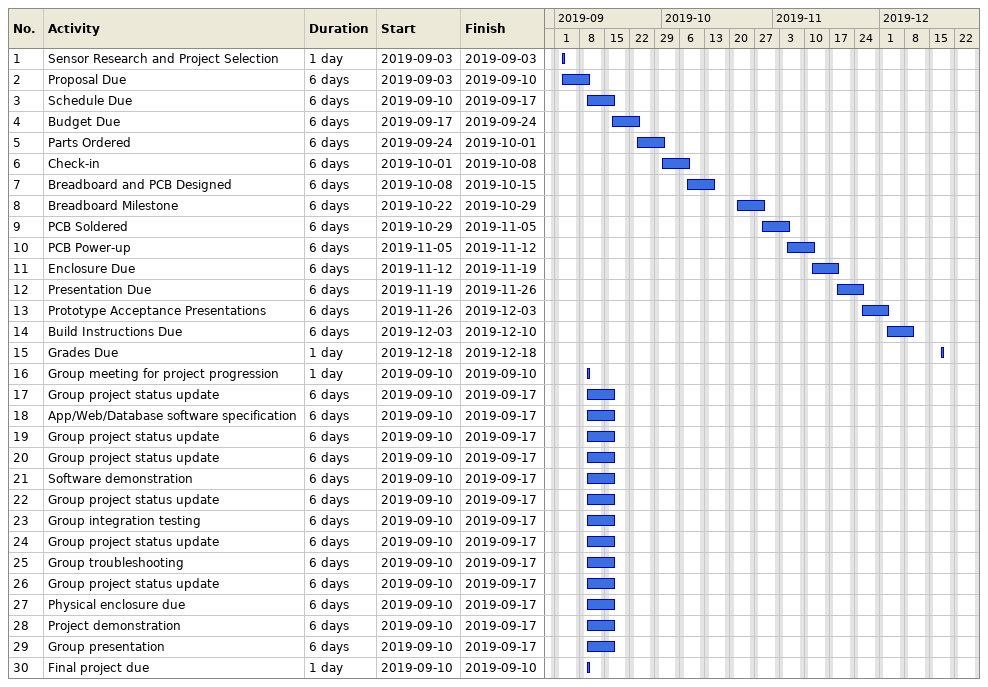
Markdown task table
| ID | Task | Duration | Start | Finish |
|---|---|---|---|---|
| 1 | Sensor Research and Project Selection | 1d | 2019-09-03 | 2019-09-03 |
| 2 | Proposal Due | 6d | 2019-09-03 | 2019-09-10 |
| 3 | Schedule Due | 6d | 2019-09-10 | 2019-09-17 |
| 4 | Budget Due | 6d | 2019-09-17 | 2019-09-24 |
| 5 | Parts Ordered | 6d | 2019-09-24 | 2019-10-01 |
| 6 | Check-in | 6d | 2019-10-01 | 2019-10-08 |
| 7 | Breadboard and PCB Designed | 6d | 2019-10-08 | 2019-10-15 |
| 8 | Breadboard Milestone | 6d | 2019-10-22 | 2019-10-29 |
| 9 | PCB Soldered | 6d | 2019-10-29 | 2019-11-05 |
| 10 | PCB Power-up | 6d | 2019-11-05 | 2019-11-12 |
| 11 | Enclosure Due | 6d | 2019-11-12 | 2019-11-19 |
| 12 | Presentation Due | 6d | 2019-11-19 | 2019-11-26 |
| 13 | Prototype Acceptance Presentations | 6d | 2019-11-26 | 2019-12-03 |
| 14 | Build Instructions Due | 6d | 2019-12-03 | 2019-12-10 |
| 15 | Grades Due | 1d | 2019-12-18 | 2019-12-18 |
| 16 | Group meeting for project progression | 1d | 2019-09-10 | 2019-09-10 |
| 17 | Group project status update | 6d | 2019-09-10 | 2019-09-17 |
| 18 | App/Web/Database software specification | 6d | 2019-09-10 | 2019-09-17 |
| 19 | Group project status update | 6d | 2019-09-10 | 2019-09-17 |
| 20 | Group project status update | 6d | 2019-09-10 | 2019-09-17 |
| 21 | Software demonstration | 6d | 2019-09-10 | 2019-09-17 |
| 22 | Group project status update | 6d | 2019-09-10 | 2019-09-17 |
| 23 | Group integration testing | 6d | 2019-09-10 | 2019-09-17 |
| 24 | Group project status update | 6d | 2019-09-10 | 2019-09-17 |
| 25 | Group troubleshooting | 6d | 2019-09-10 | 2019-09-17 |
| 26 | Group project status update | 6d | 2019-09-10 | 2019-09-17 |
| 27 | Physical enclosure due | 6d | 2019-09-10 | 2019-09-17 |
| 28 | Project demonstration | 6d | 2019-09-10 | 2019-09-17 |
| 29 | Group presentation | 6d | 2019-09-10 | 2019-09-17 |
| 30 | Final project due | 1d | 2019-09-10 | 2019-09-10 |
